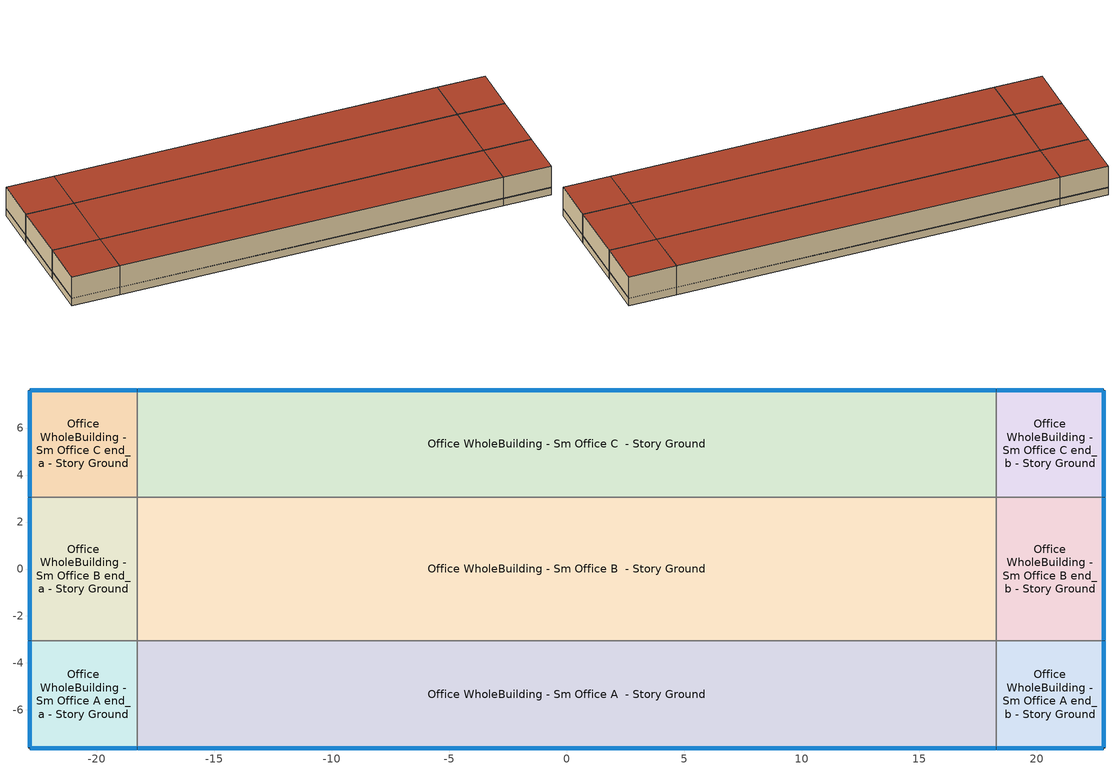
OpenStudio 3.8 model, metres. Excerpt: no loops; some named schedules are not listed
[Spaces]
Office WholeBuilding - Sm Office A end_a - Story Ground
 floor ground (Foundation F 126 Perim 914 Area 209): -22.86,-7.62 -22.86,-3.05 -18.29,-3.05 -18.29,-7.62 z0
 wall outside: -22.86,-3.05 -22.86,-7.62 -18.29,-7.62 z0:3.05
 wall to Office WholeBuilding - Sm Office B end_a - Story Ground: -18.29,-3.05 -22.86,-3.05 z0:3.05
 wall to Office WholeBuilding - Sm Office A  - Story Ground: -18.29,-7.62 -18.29,-3.05 z0:3.05
 window (Window U-0.5 SHGC 0.38): -22.86,-3.07 -22.86,-7.59 / -22.83,-7.62 -18.31,-7.62 z0.76:0.79
 roof outside: -18.29,-7.62 -18.29,-3.05 -22.86,-3.05 -22.86,-7.62 z3.05
Office WholeBuilding - Sm Office B end_a - Story Ground
 floor ground (Foundation F 126 Perim 61 Area 2787): -22.86,-3.05 -22.86,3.05 -18.29,3.05 -18.29,-3.05 z0
 wall outside: -22.86,3.05 -22.86,-3.05 z0:3.05
 wall to Office WholeBuilding - Sm Office C end_a - Story Ground: -18.29,3.05 -22.86,3.05 z0:3.05
 wall to Office WholeBuilding - Sm Office B  - Story Ground: -18.29,-3.05 -18.29,3.05 z0:3.05
 window (Window U-0.5 SHGC 0.38): -22.86,3.02 -22.86,-3.02 z0.76:0.79
 roof outside: -18.29,-3.05 -18.29,3.05 -22.86,3.05 -22.86,-3.05 z3.05
Office WholeBuilding - Sm Office C end_a - Story Ground
 floor ground (Foundation F 126 Perim 914 Area 209): -22.86,3.05 -22.86,7.62 -18.29,7.62 -18.29,3.05 z0
 wall outside: -18.29,7.62 -22.86,7.62 -22.86,3.05 z0:3.05
 wall to Office WholeBuilding - Sm Office C  - Story Ground: -18.29,3.05 -18.29,7.62 z0:3.05
 window (Window U-0.5 SHGC 0.38): -22.86,7.59 -22.86,3.07 / -18.31,7.62 -22.83,7.62 z0.76:0.79
 roof outside: -18.29,3.05 -18.29,7.62 -22.86,7.62 -22.86,3.05 z3.05
Office WholeBuilding - Sm Office A  - Story Ground
 floor ground (Foundation F 126 Perim 3658 Area 16723): -18.29,-7.62 -18.29,-3.05 18.29,-3.05 18.29,-7.62 z0
 wall outside: -18.29,-7.62 18.29,-7.62 z0:3.05
 wall to Office WholeBuilding - Sm Office B  - Story Ground: 18.29,-3.05 -18.29,-3.05 z0:3.05
 wall to Office WholeBuilding - Sm Office A end_b - Story Ground: 18.29,-7.62 18.29,-3.05 z0:3.05
 window (Window U-0.5 SHGC 0.38): -18.26,-7.62 18.26,-7.62 z0.76:0.79
 roof outside: 18.29,-7.62 18.29,-3.05 -18.29,-3.05 -18.29,-7.62 z3.05
Office WholeBuilding - Sm Office B  - Story Ground
 floor ground (Foundation F 126 Perim 0 Area 22297): -18.29,-3.05 -18.29,3.05 18.29,3.05 18.29,-3.05 z0
 wall to Office WholeBuilding - Sm Office C  - Story Ground: 18.29,3.05 -18.29,3.05 z0:3.05
 wall to Office WholeBuilding - Sm Office B end_b - Story Ground: 18.29,-3.05 18.29,3.05 z0:3.05
 roof outside: 18.29,-3.05 18.29,3.05 -18.29,3.05 -18.29,-3.05 z3.05
Office WholeBuilding - Sm Office C  - Story Ground
 floor ground (Foundation F 126 Perim 3658 Area 16723): -18.29,3.05 -18.29,7.62 18.29,7.62 18.29,3.05 z0
 wall outside: 18.29,7.62 -18.29,7.62 z0:3.05
 wall to Office WholeBuilding - Sm Office C end_b - Story Ground: 18.29,3.05 18.29,7.62 z0:3.05
 window (Window U-0.5 SHGC 0.38): 18.26,7.62 -18.26,7.62 z0.76:0.79
 roof outside: 18.29,3.05 18.29,7.62 -18.29,7.62 -18.29,3.05 z3.05
Office WholeBuilding - Sm Office A end_b - Story Ground
 floor ground (Foundation F 126 Perim 914 Area 209): 18.29,-7.62 18.29,-3.05 22.86,-3.05 22.86,-7.62 z0
 wall outside: 18.29,-7.62 22.86,-7.62 22.86,-3.05 z0:3.05
 wall to Office WholeBuilding - Sm Office B end_b - Story Ground: 22.86,-3.05 18.29,-3.05 z0:3.05
 window (Window U-0.5 SHGC 0.38): 18.31,-7.62 22.83,-7.62 / 22.86,-7.59 22.86,-3.07 z0.76:0.79
 roof outside: 22.86,-7.62 22.86,-3.05 18.29,-3.05 18.29,-7.62 z3.05
Office WholeBuilding - Sm Office B end_b - Story Ground
 floor ground (Foundation F 126 Perim 61 Area 2787): 18.29,-3.05 18.29,3.05 22.86,3.05 22.86,-3.05 z0
 wall outside: 22.86,-3.05 22.86,3.05 z0:3.05
 wall to Office WholeBuilding - Sm Office C end_b - Story Ground: 22.86,3.05 18.29,3.05 z0:3.05
 window (Window U-0.5 SHGC 0.38): 22.86,-3.02 22.86,3.02 z0.76:0.79
 roof outside: 22.86,-3.05 22.86,3.05 18.29,3.05 18.29,-3.05 z3.05
Office WholeBuilding - Sm Office C end_b - Story Ground
 floor ground (Foundation F 126 Perim 914 Area 209): 18.29,3.05 18.29,7.62 22.86,7.62 22.86,3.05 z0
 wall outside: 22.86,3.05 22.86,7.62 18.29,7.62 z0:3.05
 window (Window U-0.5 SHGC 0.38): 22.83,7.62 18.31,7.62 / 22.86,3.07 22.86,7.59 z0.76:0.79
 roof outside: 22.86,3.05 22.86,7.62 18.29,7.62 18.29,3.05 z3.05
[Site]
Dupage_IL_USA: Latitude {deg}=41.91; Longitude {deg}=-88.25; Time Zone {hr}=-6; Elevation {m}=231; Terrain=City
[Site:WaterMainsTemperature]
Calculation Method=Correlation; Annual Average Outdoor Air Temperature {C}=9.62333; Maximum Difference In Monthly Average Outdoor Air Temperatures {deltaC}=28.3
[SizingPeriod:DesignDay] Barometric Pressure {Pa}=98581; Rain Indicator=No; Snow Indicator=No; Day of Month=21; Daylight Saving Time Indicator=No; Humidity Condition Type=Wetbulb; Dry-Bulb Temperature Range Modifier Type=DefaultMultipliers
Name | Maximum Dry-Bulb Temperature {C} | Daily Dry-Bulb Temperature Range {deltaC} | Wind Speed {m/s} | Wind Direction {deg} | Month | Day Type | Wetbulb or DewPoint at Maximum Dry-Bulb {C} | Solar Model Indicator | ASHRAE Clear Sky Optical Depth for Beam Irradiance | ASHRAE Clear Sky Optical Depth for Diffuse Irradiance | Sky Clearness
Dupage Ann Clg .4% Condns DB=>MWB 1 | 32.4 | 10.8 | 5.1 | 230 | 7 | SummerDesignDay | 23.8 | ASHRAETau | 0.415 | 2.205
Dupage Ann Clg .4% Condns WB=>MDB 1 | 30.5 | 10.8 | 5.1 | 230 | 7 | SummerDesignDay | 25.7 | ASHRAETau | 0.415 | 2.205
Dupage Ann Htg 99.6% Condns DB 1 | -19.2 | 0 | 4.7 | 290 | 1 | WinterDesignDay | -19.2 | ASHRAEClearSky |  |  | 0
Dupage August .4% Condns DB=>MCWB 1 | 33.4 | 10.5 | 5.1 | 230 | 8 | SummerDesignDay | 25.5 | ASHRAETau | 0.415 | 2.237
[ClimateZones]
Climate Zone Institution Name 1=ASHRAE; Climate Zone Document Name 1=ANSI/ASHRAE Standard 169; Climate Zone Document Year 1=2006; Climate Zone Value 1=ASHRAE 169-2013-5A
[Building]
ComStock DOE Ref Pre-1980|SmallOffice: North Axis {deg}=225; Default Construction Set=ComStock DOE Ref Pre-1980 - Office - ASHRAE 169-2013-5A; Default Schedule Set=Building Default Schedule Set; Standards Building Type=Office
[Site:GroundTemperature:FCfactorMethod]
January Ground Temperature {C}=9.7; February Ground Temperature {C}=6; March Ground Temperature {C}=-2.2; April Ground Temperature {C}=-3.4; May Ground Temperature {C}=-4.2; June Ground Temperature {C}=2.7; July Ground Temperature {C}=7.5; August Ground Temperature {C}=13.7; September Ground Temperature {C}=18.6; October Ground Temperature {C}=22; November Ground Temperature {C}=20.7; December Ground Temperature {C}=16.5
[Construction:FfactorGroundFloor] F-Factor {W/m-K}=1.26344
Name | Area {m2} | PerimeterExposed {m}
Foundation F 126 Perim 914 Area 209 | 20.9032 | 9.144
Foundation F 126 Perim 3658 Area 16723 | 167.225 | 36.576
Foundation F 126 Perim 0 Area 22297 | 222.967 | 0
Foundation F 126 Perim 61 Area 2787 | 27.8709 | 6.096
[DefaultConstructionSet]
ComStock DOE Ref Pre-1980 - Office - ASHRAE 169-2013-5A: Default Exterior Surface Constructions=Default Surface Constructions 1; Default Interior Surface Constructions=Default Surface Constructions 2; Default Ground Contact Surface Constructions=Default Surface Constructions 3; Default Exterior SubSurface Constructions=Default Sub Surface Constructions 1; Default Interior SubSurface Constructions=Default Sub Surface Constructions 2; Interior Partition Construction=Typical Interior Partition
[DefaultSurfaceConstructions]
Name | Floor Construction | Wall Construction | Roof Ceiling Construction
Default Surface Constructions 1 | Typical Insulated Exterior Mass Floor | Typical Insulated Wood Framed Exterior Wall R-6.41 | Typical IEAD Roof R-13.89
Default Surface Constructions 2 | Typical Interior Floor | Typical Interior Wall | Typical Interior Ceiling
Default Surface Constructions 3 | Typical Insulated Carpeted 6in Slab Floor | Typical Insulated Basement Mass Wall
[Construction]
Typical Insulated Exterior Mass Floor: 4 in. Normalweight Concrete Floor, Typical Carpet Pad
Typical IEAD Roof R-13.89: Roof Membrane, Typical Insulation R-12.77, Metal Roof Surface
Typical Interior Floor: 100mm Normalweight concrete floor, CP02 CARPET PAD
Typical Interior Wall: G01 13mm gypsum board, G01 13mm gypsum board
Typical Interior Ceiling: CP02 CARPET PAD, 100mm Normalweight concrete floor
Typical Insulated Carpeted 6in Slab Floor: 6 in. Normalweight Concrete Floor, Typical Carpet Pad
Typical Insulated Basement Mass Wall: 8 in. Concrete Block Basement Wall
U 0.62 SHGC 0.41 Simple Glazing Window U-0.62 SHGC 0.41: U 0.62 SHGC 0.41 Simple Glazing U-0.62 SHGC 0.41
U 0.62 SHGC 0.41 Simple Glazing Window U-0.62 SHGC 0.41 1: U 0.62 SHGC 0.41 Simple Glazing U-0.62 SHGC 0.41 1
Typical Insulated Metal Door: F08 Metal surface, Typical Insulation R-4.23
U 0.88 SHGC 0.16 Sgl Ref-A-L Clr 6mm: REF A CLEAR LO 6MM
Typical Overhead Door: Typical Insulation R-4.23
Typical Interior Window: Clear 3mm
Typical Interior Door; Typical Interior Partition: G05 25mm wood
Typical Insulated Wood Framed Exterior Wall R-6.41: 25mm Stucco, 5/8 in. Gypsum Board, Typical Insulation R-4.23, 5/8 in. Gypsum Board
InteriorFurnishings 1: Std Wood 6inch 1
Window U-0.5 SHGC 0.38: Simple Glazing Double - LowE - Clear - Thermally Broken Aluminum
[Material] Thermal Absorptance=0.9
Name | Roughness | Thickness {m} | Conductivity {W/m-K} | Density {kg/m3} | Specific Heat {J/kg-K} | Solar Absorptance | Visible Absorptance
4 in. Normalweight Concrete Floor | MediumRough | 0.1016 | 2.31 | 2322 | 832 | 0.7 | 0.7
Roof Membrane | VeryRough | 0.0095 | 0.16 | 1121.29 | 1460 | 0.7 | 0.7
Metal Roof Surface; F08 Metal surface | Smooth | 0.0008 | 45.28 | 7824 | 500 | 0.7 | 0.7
100mm Normalweight concrete floor | MediumRough | 0.1016 | 2.31045 | 2322 | 832.557 | 0.7 | 0.7
G01 13mm gypsum board | Smooth | 0.0127 | 0.160031 | 800.001 | 1090.73 | 0.7 | 0.5
6 in. Normalweight Concrete Floor | MediumRough | 0.1524 | 2.31 | 2322 | 832 | 0.7 | 0.7
8 in. Concrete Block Basement Wall | MediumRough | 0.2032 | 1.326 | 1842 | 912 | 0.7 | 0.7
G05 25mm wood | MediumSmooth | 0.0254 | 0.15 | 608 | 1630 | 0.5 | 0.5
25mm Stucco | Smooth | 0.0254 | 0.72 | 1856 | 840 | 0.7 | 0.7
5/8 in. Gypsum Board | MediumSmooth | 0.0159 | 0.16 | 800 | 1090 | 0.7 | 0.7
Std Wood 6inch 1 | MediumSmooth | 0.15 | 0.12 | 540 | 1210 | 0.7 | 0.7
[Material:NoMass] Roughness=Smooth; Thermal Absorptance=0.9; Solar Absorptance=0.7
Name | Thermal Resistance {m2-K/W} | Visible Absorptance
Typical Carpet Pad; CP02 CARPET PAD | 0.21648 | 0.8
Typical Insulation R-12.77 | 2.24922 | 0.7
Typical Insulation R-4.23 | 0.74519 | 0.7
[DefaultSubSurfaceConstructions]
Name | Fixed Window Construction | Operable Window Construction | Door Construction | Glass Door Construction | Overhead Door Construction | Tubular Daylight Dome Construction | Tubular Daylight Diffuser Construction
Default Sub Surface Constructions 1 | U 0.62 SHGC 0.41 Simple Glazing Window U-0.62 SHGC 0.41 | U 0.62 SHGC 0.41 Simple Glazing Window U-0.62 SHGC 0.41 1 | Typical Insulated Metal Door | U 0.88 SHGC 0.16 Sgl Ref-A-L Clr 6mm | Typical Overhead Door | Typical Interior Window | Typical Interior Window
Default Sub Surface Constructions 2 | Typical Interior Window | Typical Interior Window | Typical Interior Door
[WindowMaterial:SimpleGlazingSystem]
Name | U-Factor {W/m2-K} | Solar Heat Gain Coefficient | Visible Transmittance
U 0.62 SHGC 0.41 Simple Glazing U-0.62 SHGC 0.41; U 0.62 SHGC 0.41 Simple Glazing U-0.62 SHGC 0.41 1 | 3.52052 | 0.41 | 0.32
Simple Glazing Double - LowE - Clear - Thermally Broken Aluminum | 2.83345 | 0.378 | 0.591
[WindowMaterial:Glazing] Optical Data Type=SpectralAverage; Infrared Transmittance at Normal Incidence=0; Front Side Infrared Hemispherical Emissivity=0.84; Conductivity {W/m-K}=0.9; Dirt Correction Factor for Solar and Visible Transmittance=1; Solar Diffusing=No
Name | Thickness {m} | Solar Transmittance at Normal Incidence | Front Side Solar Reflectance at Normal Incidence | Back Side Solar Reflectance at Normal Incidence | Visible Transmittance at Normal Incidence | Front Side Visible Reflectance at Normal Incidence | Back Side Visible Reflectance at Normal Incidence | Back Side Infrared Hemispherical Emissivity
REF A CLEAR LO 6MM | 0.006 | 0.066 | 0.341 | 0.493 | 0.08 | 0.41 | 0.37 | 0.4
Clear 3mm | 0.003 | 0.837 | 0.075 | 0.075 | 0.898 | 0.081 | 0.081 | 0.84
[SpaceType]
Office WholeBuilding - Sm Office - ComStock DOE Ref Pre-1980: Default Schedule Set=Office WholeBuilding - Sm Office Schedule Set; Design Specification Outdoor Air Object=Office WholeBuilding - Sm Office Ventilation; Standards Building Type=Office; Standards Space Type=WholeBuilding - Sm Office
[BuildingStory]
Story Ground: Nominal Z Coordinate {m}=0; Nominal Floor to Floor Height {m}=3.048
[Space] Space Type=Office WholeBuilding - Sm Office - ComStock DOE Ref Pre-1980; Building Story=Story Ground
Name | Thermal Zone
Office WholeBuilding - Sm Office A end_a - Story Ground | Zone Office WholeBuilding - Sm Office A end_a - Story Ground
Office WholeBuilding - Sm Office B end_a - Story Ground | Zone Office WholeBuilding - Sm Office B end_a - Story Ground
Office WholeBuilding - Sm Office C end_a - Story Ground | Zone Office WholeBuilding - Sm Office C end_a - Story Ground
Office WholeBuilding - Sm Office A  - Story Ground | Zone Office WholeBuilding - Sm Office A  - Story Ground
Office WholeBuilding - Sm Office B  - Story Ground | Zone Office WholeBuilding - Sm Office B  - Story Ground
Office WholeBuilding - Sm Office C  - Story Ground | Zone Office WholeBuilding - Sm Office C  - Story Ground
Office WholeBuilding - Sm Office A end_b - Story Ground | Zone Office WholeBuilding - Sm Office A end_b - Story Ground
Office WholeBuilding - Sm Office B end_b - Story Ground | Zone Office WholeBuilding - Sm Office B end_b - Story Ground
Office WholeBuilding - Sm Office C end_b - Story Ground | Zone Office WholeBuilding - Sm Office C end_b - Story Ground
[ThermalZone] Multiplier=1; Use Ideal Air Loads=No
Name | Thermostat
Zone Office WholeBuilding - Sm Office A end_a - Story Ground | Office WholeBuilding - Sm Office - ComStock DOE Ref Pre-1980 Thermostat 1
Zone Office WholeBuilding - Sm Office B end_a - Story Ground | Office WholeBuilding - Sm Office - ComStock DOE Ref Pre-1980 Thermostat 4
Zone Office WholeBuilding - Sm Office C end_a - Story Ground | Office WholeBuilding - Sm Office - ComStock DOE Ref Pre-1980 Thermostat 7
Zone Office WholeBuilding - Sm Office A  - Story Ground | Office WholeBuilding - Sm Office - ComStock DOE Ref Pre-1980 Thermostat
Zone Office WholeBuilding - Sm Office B  - Story Ground | Office WholeBuilding - Sm Office - ComStock DOE Ref Pre-1980 Thermostat 3
Zone Office WholeBuilding - Sm Office C  - Story Ground | Office WholeBuilding - Sm Office - ComStock DOE Ref Pre-1980 Thermostat 6
Zone Office WholeBuilding - Sm Office A end_b - Story Ground | Office WholeBuilding - Sm Office - ComStock DOE Ref Pre-1980 Thermostat 2
Zone Office WholeBuilding - Sm Office B end_b - Story Ground | Office WholeBuilding - Sm Office - ComStock DOE Ref Pre-1980 Thermostat 5
Zone Office WholeBuilding - Sm Office C end_b - Story Ground | Office WholeBuilding - Sm Office - ComStock DOE Ref Pre-1980 Thermostat 8
[People:Definition]
Office WholeBuilding - Sm Office People Definition: Number of People Calculation Method=People/Area; People per Space Floor Area {person/m2}=0.0538196; Fraction Radiant=0.3
[People]
Office WholeBuilding - Sm Office People: People Definition=Office WholeBuilding - Sm Office People Definition; Space or SpaceType=Office WholeBuilding - Sm Office - ComStock DOE Ref Pre-1980; Work Efficiency Schedule=Work Efficiency Schedule; Clothing Insulation Schedule=Clothing Schedule; Air Velocity Schedule=Air Velocity Schedule; Multiplier=1
[Lights:Definition] Design Level Calculation Method=Watts/Area; Fraction Visible=0.2; Return Air Fraction=0
Name | Watts per Space Floor Area {W/m2} | Fraction Radiant
Office WholeBuilding - Sm Office - ComStock DOE Ref Pre-1980 General Lights Definition | 6.48438 | 0.31
Office WholeBuilding - Sm Office - ComStock DOE Ref Pre-1980 Wall Wash Lights Definition | 6.28133 | 0.125
[ElectricEquipment:Definition]
Office WholeBuilding - Sm Office Elec Equip Definition: Design Level Calculation Method=Watts/Area; Watts per Space Floor Area {W/m2}=6.78126; Fraction Latent=0; Fraction Radiant=0.5; Fraction Lost=0
[ElectricEquipment]
Office WholeBuilding - Sm Office Elec Equip: Electric Equipment Definition=Office WholeBuilding - Sm Office Elec Equip Definition; Space or SpaceType=Office WholeBuilding - Sm Office - ComStock DOE Ref Pre-1980; Schedule=Office BLDG_EQUIP_EndUseData BPR Adjusted
[DesignSpecification:OutdoorAir]
Office WholeBuilding - Sm Office Ventilation: Outdoor Air Method=Sum; Outdoor Air Flow per Person {m3/s-person}=0.00943895
[DefaultScheduleSet]
Name | Number of People Schedule | People Activity Level Schedule | Lighting Schedule | Electric Equipment Schedule | Infiltration Schedule | Hours of Operation Schedule
Office WholeBuilding - Sm Office Schedule Set | Small Office Bldg Occ | Small Office Activity | Office BLDG_LIGHT_EndUseData | Office BLDG_EQUIP_EndUseData | Small Office Infil Quarter On
Building Default Schedule Set |  |  |  |  |  | Building Hours of Operation NonResidential
[Exterior:Lights:Definition]
Name | Design Level {W}
Parking Areas and Drives Def (W/ft^2) | 0.0497494
Building Facades Def (W/ft^2) | 0.25
Main Entries Def (W/ft) | 30
Other Doors Def (W/ft) | 25
[Exterior:Lights] Schedule=Always On Discrete; Control Option=AstronomicalClock
Name | Exterior Lights Definition | Multiplier
Parking Areas and Drives | Parking Areas and Drives Def (W/ft^2) | 12150
Building Facades | Building Facades Def (W/ft^2) | 4000
Main Entries | Main Entries Def (W/ft) | 12
Other Doors | Other Doors Def (W/ft) | 6
[ThermostatSetpoint:DualSetpoint] Heating Setpoint Temperature Schedule=Small Office HtgSetp; Cooling Setpoint Temperature Schedule=Small Office ClgSetp
Office WholeBuilding - Sm Office - ComStock DOE Ref Pre-1980 Thermostat; Office WholeBuilding - Sm Office - ComStock DOE Ref Pre-1980 Thermostat 1; Office WholeBuilding - Sm Office - ComStock DOE Ref Pre-1980 Thermostat 2; Office WholeBuilding - Sm Office - ComStock DOE Ref Pre-1980 Thermostat 3; Office WholeBuilding - Sm Office - ComStock DOE Ref Pre-1980 Thermostat 4; Office WholeBuilding - Sm Office - ComStock DOE Ref Pre-1980 Thermostat 5; Office WholeBuilding - Sm Office - ComStock DOE Ref Pre-1980 Thermostat 6; Office WholeBuilding - Sm Office - ComStock DOE Ref Pre-1980 Thermostat 7; Office WholeBuilding - Sm Office - ComStock DOE Ref Pre-1980 Thermostat 8
[InternalMass:Definition]
Internal Mass Definition 2: Construction=InteriorFurnishings 1; Design Level Calculation Method=SurfaceArea/Area; Surface Area per Space Floor Area=2
[InternalMass] Internal Mass Definition=Internal Mass Definition 2; Multiplier=1
Name | Space or SpaceType
Office WholeBuilding - Sm Office A end_b - Story Ground Mass | Office WholeBuilding - Sm Office A end_b - Story Ground
Office WholeBuilding - Sm Office C  - Story Ground Mass | Office WholeBuilding - Sm Office C  - Story Ground
Office WholeBuilding - Sm Office B  - Story Ground Mass | Office WholeBuilding - Sm Office B  - Story Ground
Office WholeBuilding - Sm Office B end_b - Story Ground Mass | Office WholeBuilding - Sm Office B end_b - Story Ground
Office WholeBuilding - Sm Office A  - Story Ground Mass | Office WholeBuilding - Sm Office A  - Story Ground
Office WholeBuilding - Sm Office C end_b - Story Ground Mass | Office WholeBuilding - Sm Office C end_b - Story Ground
Office WholeBuilding - Sm Office C end_a - Story Ground Mass | Office WholeBuilding - Sm Office C end_a - Story Ground
Office WholeBuilding - Sm Office B end_a - Story Ground Mass | Office WholeBuilding - Sm Office B end_a - Story Ground
Office WholeBuilding - Sm Office A end_a - Story Ground Mass | Office WholeBuilding - Sm Office A end_a - Story Ground
[Lights] Space or SpaceType=Office WholeBuilding - Sm Office - ComStock DOE Ref Pre-1980; Schedule=Office BLDG_LIGHT_EndUseData BPR Adjusted; Fraction Replaceable=1
Name | Lights Definition
Office WholeBuilding - Sm Office - ComStock DOE Ref Pre-1980 General Lighting | Office WholeBuilding - Sm Office - ComStock DOE Ref Pre-1980 General Lights Definition
Office WholeBuilding - Sm Office - ComStock DOE Ref Pre-1980 Wall Wash Lighting | Office WholeBuilding - Sm Office - ComStock DOE Ref Pre-1980 Wall Wash Lights Definition
[SpaceInfiltration:DesignFlowRate] Design Flow Rate Calculation Method=Flow/ExteriorArea; Flow per Exterior Surface Area {m3/s-m2}=0.00123985; Velocity Term Coefficient=0
Name | Space or SpaceType | Schedule | Constant Term Coefficient | Temperature Term Coefficient | Velocity Squared Term Coefficient
Office WholeBuilding - Sm Office A end_b - Story Ground HVAC On Infiltration | Office WholeBuilding - Sm Office A end_b - Story Ground | Infiltration HVAC On Schedule | 0.0431 | 0.0074 | 0.1096
Office WholeBuilding - Sm Office A end_b - Story Ground HVAC Off Infiltration | Office WholeBuilding - Sm Office A end_b - Story Ground | Infiltration HVAC Off Schedule | 0 | 0.0164 | 0.1173
Office WholeBuilding - Sm Office C  - Story Ground HVAC On Infiltration | Office WholeBuilding - Sm Office C  - Story Ground | Infiltration HVAC On Schedule | 0.0431 | 0.0074 | 0.1096
Office WholeBuilding - Sm Office C  - Story Ground HVAC Off Infiltration | Office WholeBuilding - Sm Office C  - Story Ground | Infiltration HVAC Off Schedule | 0 | 0.0164 | 0.1173
Office WholeBuilding - Sm Office B  - Story Ground HVAC On Infiltration | Office WholeBuilding - Sm Office B  - Story Ground | Infiltration HVAC On Schedule | 0.0431 | 0.0074 | 0.1096
Office WholeBuilding - Sm Office B  - Story Ground HVAC Off Infiltration | Office WholeBuilding - Sm Office B  - Story Ground | Infiltration HVAC Off Schedule | 0 | 0.0164 | 0.1173
Office WholeBuilding - Sm Office B end_b - Story Ground HVAC On Infiltration | Office WholeBuilding - Sm Office B end_b - Story Ground | Infiltration HVAC On Schedule | 0.0431 | 0.0074 | 0.1096
Office WholeBuilding - Sm Office B end_b - Story Ground HVAC Off Infiltration | Office WholeBuilding - Sm Office B end_b - Story Ground | Infiltration HVAC Off Schedule | 0 | 0.0164 | 0.1173
Office WholeBuilding - Sm Office A  - Story Ground HVAC On Infiltration | Office WholeBuilding - Sm Office A  - Story Ground | Infiltration HVAC On Schedule | 0.0431 | 0.0074 | 0.1096
Office WholeBuilding - Sm Office A  - Story Ground HVAC Off Infiltration | Office WholeBuilding - Sm Office A  - Story Ground | Infiltration HVAC Off Schedule | 0 | 0.0164 | 0.1173
Office WholeBuilding - Sm Office C end_b - Story Ground HVAC On Infiltration | Office WholeBuilding - Sm Office C end_b - Story Ground | Infiltration HVAC On Schedule | 0.0431 | 0.0074 | 0.1096
Office WholeBuilding - Sm Office C end_b - Story Ground HVAC Off Infiltration | Office WholeBuilding - Sm Office C end_b - Story Ground | Infiltration HVAC Off Schedule | 0 | 0.0164 | 0.1173
Office WholeBuilding - Sm Office C end_a - Story Ground HVAC On Infiltration | Office WholeBuilding - Sm Office C end_a - Story Ground | Infiltration HVAC On Schedule | 0.0431 | 0.0074 | 0.1096
Office WholeBuilding - Sm Office C end_a - Story Ground HVAC Off Infiltration | Office WholeBuilding - Sm Office C end_a - Story Ground | Infiltration HVAC Off Schedule | 0 | 0.0164 | 0.1173
Office WholeBuilding - Sm Office B end_a - Story Ground HVAC On Infiltration | Office WholeBuilding - Sm Office B end_a - Story Ground | Infiltration HVAC On Schedule | 0.0431 | 0.0074 | 0.1096
Office WholeBuilding - Sm Office B end_a - Story Ground HVAC Off Infiltration | Office WholeBuilding - Sm Office B end_a - Story Ground | Infiltration HVAC Off Schedule | 0 | 0.0164 | 0.1173
Office WholeBuilding - Sm Office A end_a - Story Ground HVAC On Infiltration | Office WholeBuilding - Sm Office A end_a - Story Ground | Infiltration HVAC On Schedule | 0.0431 | 0.0074 | 0.1096
Office WholeBuilding - Sm Office A end_a - Story Ground HVAC Off Infiltration | Office WholeBuilding - Sm Office A end_a - Story Ground | Infiltration HVAC Off Schedule | 0 | 0.0164 | 0.1173
[Schedule:Ruleset]
Name | Default Day Schedule | Summer Design Day Schedule | Winter Design Day Schedule
Clothing Schedule | Clothing Schedule Default Winter Clothes
Air Velocity Schedule | Air Velocity Schedule Default
Work Efficiency Schedule | Work Efficiency Schedule Default
Small Office Bldg Occ | Small Office Bldg Occ Default | Small Office Bldg Occ Summer Design Day | Small Office Bldg Occ Winter Design Day
Small Office Activity | Small Office Activity Default | Small Office Activity Summer Design Day | Small Office Activity Winter Design Day
Office BLDG_LIGHT_EndUseData | Office BLDG_LIGHT_EndUseData Default | Office BLDG_LIGHT_EndUseData Summer Design Day | Office BLDG_LIGHT_EndUseData Winter Design Day
Office BLDG_EQUIP_EndUseData | Office BLDG_EQUIP_EndUseData Default | Office BLDG_EQUIP_EndUseData Summer Design Day | Office BLDG_EQUIP_EndUseData Winter Design Day
Small Office Infil Quarter On | Small Office Infil Quarter On Default | Small Office Infil Quarter On Summer Design Day | Small Office Infil Quarter On Winter Design Day
Small Office HtgSetp | Small Office HtgSetp Default | Schedule Day 5 | Schedule Day 6
Small Office ClgSetp | Small Office ClgSetp Default | Schedule Day 2 | Schedule Day 3
Building Hours of Operation NonResidential | Building Hours of Operation NonResidential Default | Building Hours of Operation NonResidential Summer Design Day | Building Hours of Operation NonResidential Winter Design Day
Office BLDG_LIGHT_EndUseData BPR Adjusted | Office BLDG_LIGHT_EndUseData Default 1 | Office BLDG_LIGHT_EndUseData Summer Design Day 1 | Office BLDG_LIGHT_EndUseData Winter Design Day 1
Office BLDG_EQUIP_EndUseData BPR Adjusted | Office BLDG_EQUIP_EndUseData Default 1 | Office BLDG_EQUIP_EndUseData Summer Design Day 1 | Office BLDG_EQUIP_EndUseData Winter Design Day 1
Infiltration HVAC On Schedule | Building Hours of Operation NonResidential Default 1 | Building Hours of Operation NonResidential Summer Design Day 1 | Building Hours of Operation NonResidential Winter Design Day 1
Infiltration HVAC Off Schedule | Infiltration HVAC Off Schedule Default Day Schedule | Infiltration HVAC Off Schedule Summer Design Day Schedule 1 | Infiltration HVAC Off Schedule Winter Design Day Schedule 1
[Schedule:Day]
Clothing Schedule Default Winter Clothes; Office BLDG_LIGHT_EndUseData Summer Design Day; Office BLDG_EQUIP_EndUseData Summer Design Day; Building Hours of Operation NonResidential Winter Design Day; Building Hours of Operation NonResidential Summer Design Day; Office BLDG_LIGHT_EndUseData Summer Design Day 1; Office BLDG_EQUIP_EndUseData Summer Design Day 1; Building Hours of Operation NonResidential Summer Design Day 1; Building Hours of Operation NonResidential Winter Design Day 1: 24, 0, 1
Air Velocity Schedule Default: 24, 0, 0.2
Work Efficiency Schedule Default; Small Office Bldg Occ Winter Design Day; Office BLDG_LIGHT_EndUseData Winter Design Day; Office BLDG_EQUIP_EndUseData Winter Design Day; Office BLDG_LIGHT_EndUseData Winter Design Day 1; Office BLDG_EQUIP_EndUseData Winter Design Day 1; Infiltration HVAC Off Schedule Summer Design Day Schedule 1; Infiltration HVAC Off Schedule Winter Design Day Schedule 1: 24, 0, 0
Small Office Bldg Occ Default: Average, 3, 30, 0, 3, 45, 0.025, 4, 0, 0.05, 4, 15, 0.075, 4, 30, 0.1, 4, 45, 0.125, 5, 0, 0.15, 5, 15, 0.175, 5, 30, 0.2, 5, 45, 0.3875, 6, 0, 0.575, 6, 15, 0.7625, 6, 30, 0.95, 10, 52, 0.95, 11, 7, 0.8375, 11, 22, 0.725, 11, 37, 0.6125, 11, 52, 0.5, 12, 7, 0.6125, 12, 22, 0.725, 12, 37, 0.8375, 12, 52, 0.95, 17, 15, 0.95, 17, 30, 0.7875, 17, 45, 0.625, 18, 0, 0.4625, 18, 15, 0.3, 18, 30, 0.25, 18, 45, 0.2, 19, 0, 0.15, 19, 15, 0.1, 19, 45, 0.1, 20, 0, 0.09375, 20, 15, 0.0875, 20, 30, 0.08125, 20, 45, 0.075, 21, 0, 0.06875, 21, 15, 0.0625, 21, 30, 0.05625, 21, 45, 0.05, 22, 45, 0.05, 23, 0, 0.04, 23, 15, 0.03, 23, 30, 0.02, 23, 45, 0.01, 24, 0, 0
Small Office Bldg Occ Sat Day: Average, 10, 0, 0, 10, 15, 0.0148148, 10, 30, 0.0296296, 10, 45, 0.0444444, 11, 0, 0.0592593, 11, 15, 0.0740741, 11, 30, 0.0888889, 11, 41, 0.1, 12, 22, 0.3, 12, 37, 0.284314, 12, 52, 0.268627, 13, 7, 0.252941, 13, 22, 0.237255, 13, 37, 0.221569, 13, 52, 0.205882, 14, 7, 0.190196, 14, 22, 0.17451, 14, 37, 0.158824, 14, 52, 0.143137, 15, 7, 0.127451, 15, 22, 0.111765, 15, 33, 0.1, 15, 48, 0.0921569, 16, 3, 0.0843137, 16, 18, 0.0764706, 16, 33, 0.0686275, 16, 48, 0.0607843, 17, 3, 0.0529412, 17, 18, 0.045098, 17, 33, 0.0372549, 17, 48, 0.0294118, 18, 3, 0.0215686, 18, 18, 0.0137255, 18, 33, 0.00588235, 18, 45, 0, 24, 0, 0
Small Office Bldg Occ Summer Design Day: 6, 0, 0, 22, 0, 1, 24, 0, 0.05
Small Office Bldg Occ WntrDsn|Sun Day: Average, 11, 0, 0, 24, 0, 0
Small Office Activity Default; autogen Small Office Activity 0_day_sch; autogen Small Office Activity 1_day_sch: Average, 24, 0, 120
Small Office Activity Winter Design Day; Small Office Activity Summer Design Day: 24, 0, 120
Office BLDG_LIGHT_EndUseData Default: Average, 0, 15, 0.0493359, 0, 22, 0.049334, 0, 30, 0.0482178, 0, 45, 0.0470997, 1, 0, 0.0459816, 1, 15, 0.0448635, 1, 30, 0.0437454, 1, 45, 0.0426273, 2, 0, 0.0415092, 2, 15, 0.0403911, 2, 30, 0.039273, 2, 45, 0.0396248, 3, 0, 0.0399765, 3, 15, 0.0403283, 3, 30, 0.04068, 3, 45, 0.0519527, 4, 0, 0.0632255, 4, 15, 0.0744983, 4, 30, 0.085771, 4, 45, 0.111016, 5, 0, 0.136262, 5, 15, 0.161507, 5, 30, 0.186752, 5, 45, 0.275585, 6, 0, 0.364419, 6, 15, 0.453253, 6, 30, 0.542086, 6, 45, 0.599833, 7, 0, 0.657579, 7, 15, 0.715326, 7, 30, 0.773073, 7, 45, 0.790609, 8, 0, 0.808144, 8, 15, 0.82568, 8, 30, 0.843215, 8, 45, 0.843929, 9, 0, 0.844643, 9, 15, 0.845358, 9, 30, 0.846072, 9, 45, 0.846786, 10, 0, 0.8475, 10, 15, 0.848214, 10, 30, 0.848929, 10, 45, 0.849643, 10, 52, 0.85, 11, 7, 0.841985, 11, 22, 0.83397, 11, 37, 0.825954, 11, 52, 0.817939, 12, 7, 0.805464, 12, 22, 0.792989, 12, 37, 0.780514, 12, 52, 0.768039, 13, 7, 0.774076, 13, 22, 0.780114, 13, 37, 0.786151, 13, 52, 0.792188, 14, 7, 0.785442, 14, 22, 0.778695, 14, 37, 0.771949, 14, 52, 0.765202, 15, 7, 0.752733, 15, 22, 0.740264, 15, 37, 0.727795, 15, 52, 0.715326, 16, 7, 0.702857, 16, 22, 0.690388, 16, 37, 0.677919, 16, 52, 0.66545, 17, 7, 0.652981, 17, 15, 0.646746, 17, 30, 0.56003, 17, 45, 0.473315, 18, 0, 0.386599, 18, 15, 0.299884, 18, 30, 0.258758, 18, 45, 0.217632, 19, 0, 0.176505, 19, 15, 0.135379, 19, 30, 0.124392, 19, 45, 0.113405, 20, 0, 0.102417, 20, 15, 0.09143, 20, 30, 0.090147, 20, 45, 0.088864, 21, 0, 0.087581, 21, 15, 0.086298, 21, 30, 0.0865627, 21, 45, 0.0868275, 22, 0, 0.0870922, 22, 15, 0.087357, 22, 30, 0.0872172, 22, 45, 0.0870775, 23, 0, 0.0869377, 23, 15, 0.086798, 23, 30, 0.0785857, 23, 45, 0.0703735, 24, 0, 0.0621613
Office BLDG_LIGHT_EndUseData Sat Day: Average, 0, 15, 0.0870806, 0, 30, 0.0870399, 0, 45, 0.0869991, 1, 0, 0.0869584, 1, 15, 0.0869177, 1, 30, 0.0868769, 1, 45, 0.0868362, 2, 0, 0.0867954, 2, 15, 0.0867547, 2, 30, 0.0867139, 2, 45, 0.0866732, 3, 0, 0.0866325, 3, 15, 0.0865917, 3, 30, 0.086551, 3, 45, 0.0865102, 4, 0, 0.0864695, 4, 15, 0.0864288, 4, 30, 0.086388, 4, 45, 0.0861662, 5, 0, 0.0859444, 5, 15, 0.0857226, 5, 30, 0.0855008, 5, 45, 0.0855094, 6, 0, 0.085518, 6, 15, 0.0855266, 6, 30, 0.0855352, 6, 45, 0.0854572, 7, 0, 0.0853791, 7, 15, 0.0853011, 7, 30, 0.085223, 7, 45, 0.0852839, 8, 0, 0.0853447, 8, 15, 0.0854055, 8, 30, 0.0854663, 8, 45, 0.0854213, 9, 0, 0.0853763, 9, 15, 0.0853313, 9, 30, 0.0852863, 9, 45, 0.0853006, 10, 0, 0.0853149, 10, 15, 0.0853291, 10, 30, 0.0853434, 10, 45, 0.0855346, 11, 0, 0.0857257, 11, 15, 0.0859169, 11, 30, 0.0861081, 11, 45, 0.085987, 12, 0, 0.0858659, 12, 15, 0.0857448, 12, 30, 0.0856237, 12, 41, 0.0862933, 12, 52, 0.0897084, 14, 52, 0.0897084, 15, 3, 0.0892265, 15, 15, 0.08771, 15, 30, 0.087707, 15, 45, 0.087704, 16, 0, 0.087701, 16, 15, 0.087698, 16, 30, 0.0876028, 16, 45, 0.0875076, 17, 0, 0.0874125, 17, 15, 0.0873173, 17, 30, 0.0873383, 17, 45, 0.0873592, 18, 0, 0.0873801, 18, 15, 0.087401, 18, 30, 0.0873821, 18, 45, 0.0873631, 19, 0, 0.0873441, 19, 15, 0.0873251, 19, 30, 0.0873231, 19, 45, 0.087321, 20, 0, 0.0873189, 20, 15, 0.0873168, 20, 30, 0.0873171, 20, 45, 0.0873174, 21, 0, 0.0873177, 21, 15, 0.087318, 21, 30, 0.0873402, 21, 45, 0.0873623, 22, 0, 0.0873844, 22, 15, 0.0874066, 22, 30, 0.0873658, 22, 45, 0.0873251, 23, 0, 0.0872843, 23, 15, 0.0872436, 23, 30, 0.0872028, 23, 45, 0.0871621, 24, 0, 0.0871214
Office BLDG_EQUIP_EndUseData Default: Average, 0, 15, 0.56149, 0, 22, 0.5397, 0, 30, 0.55988, 0, 45, 0.55827, 1, 0, 0.55666, 1, 15, 0.55505, 1, 30, 0.55344, 1, 45, 0.55183, 2, 0, 0.55022, 2, 15, 0.54861, 2, 30, 0.547, 2, 45, 0.544575, 3, 0, 0.54215, 3, 15, 0.539725, 3, 30, 0.5373, 3, 45, 0.537625, 4, 0, 0.53795, 4, 15, 0.538275, 4, 30, 0.5386, 4, 45, 0.55345, 5, 0, 0.5683, 5, 15, 0.58315, 5, 30, 0.598, 5, 45, 0.6198, 6, 0, 0.6416, 6, 15, 0.6634, 6, 30, 0.6852, 6, 45, 0.7091, 7, 0, 0.733, 7, 15, 0.7569, 7, 30, 0.7808, 7, 45, 0.80195, 8, 0, 0.8231, 8, 15, 0.84425, 8, 30, 0.8654, 8, 45, 0.867642, 9, 0, 0.869884, 9, 15, 0.872126, 9, 30, 0.874368, 9, 45, 0.876611, 10, 0, 0.878853, 10, 15, 0.881095, 10, 30, 0.883337, 10, 45, 0.885579, 10, 52, 0.8867, 11, 7, 0.8855, 11, 22, 0.8843, 11, 37, 0.8831, 11, 52, 0.8819, 12, 7, 0.8666, 12, 22, 0.8513, 12, 37, 0.836, 12, 52, 0.8207, 13, 7, 0.8107, 13, 22, 0.8007, 13, 37, 0.7907, 13, 52, 0.7807, 14, 7, 0.76935, 14, 22, 0.758, 14, 37, 0.74665, 14, 52, 0.7353, 15, 7, 0.728447, 15, 22, 0.721595, 15, 37, 0.714742, 15, 52, 0.707889, 16, 7, 0.701037, 16, 22, 0.694184, 16, 37, 0.687332, 16, 52, 0.680479, 17, 7, 0.673626, 17, 15, 0.6702, 17, 30, 0.65385, 17, 45, 0.6375, 18, 0, 0.62115, 18, 15, 0.6048, 18, 30, 0.5951, 18, 45, 0.5854, 19, 0, 0.5757, 19, 15, 0.566, 19, 30, 0.568025, 19, 45, 0.57005, 20, 0, 0.572075, 20, 15, 0.5741, 20, 30, 0.58375, 20, 45, 0.5934, 21, 0, 0.60305, 21, 15, 0.6127, 21, 30, 0.6241, 21, 45, 0.6355, 22, 0, 0.6469, 22, 15, 0.6583, 22, 30, 0.662075, 22, 45, 0.66585, 23, 0, 0.669625, 23, 15, 0.6734, 23, 30, 0.659798, 23, 45, 0.646195, 24, 0, 0.632593
Small Office Infil Quarter On Default; Small Office Infil Quarter On Summer Design Day: 6, 0, 1, 22, 0, 0.25, 24, 0, 1
Small Office Infil Quarter On Winter Design Day: 6, 0, 1, 18, 0, 0.25, 24, 0, 1
Small Office HtgSetp Default: Average, 4, 0, 15.5556, 22, 45, 17.7778, 24, 0, 15.5556
Small Office HtgSetp Sat Day: Average, 11, 0, 15.5556, 17, 45, 17.7778, 24, 0, 15.5556
Small Office HtgSetp SmrDsn|Sun Day: Average, 11, 0, 15.5556, 24, 0, 15.5556
Small Office ClgSetp Default: Average, 4, 0, 23.8889, 22, 45, 23.8889, 24, 0, 23.8889
Small Office ClgSetp Sat Day: Average, 11, 0, 23.8889, 17, 45, 23.8889, 24, 0, 23.8889
Small Office ClgSetp WntrDsn|Sun Day: Average, 11, 0, 23.8889, 24, 0, 23.8889
Building Hours of Operation NonResidential Default; Building Hours of Operation NonResidential Default 1: 6, 0, 0, 18, 45, 1, 24, 0, 0
Building Hours of Operation NonResidential Saturday; Building Hours of Operation NonResidential Sunday; Building Hours of Operation NonResidential Sunday 1; Building Hours of Operation NonResidential Saturday 1: 11, 0, 0, 16, 45, 1, 24, 0, 0
Office BLDG_LIGHT_EndUseData Default 1: No, 0, 15, 0.808028, 0, 22, 0.808027, 0, 30, 0.807969, 0, 45, 0.80791, 1, 0, 0.807852, 1, 15, 0.807793, 1, 30, 0.807734, 1, 45, 0.807676, 2, 0, 0.807617, 2, 15, 0.807559, 2, 30, 0.8075, 2, 45, 0.807518, 3, 0, 0.807537, 3, 15, 0.807555, 3, 30, 0.807574, 3, 45, 0.808165, 4, 0, 0.808756, 4, 15, 0.809347, 4, 30, 0.809938, 4, 45, 0.811261, 5, 0, 0.812584, 5, 15, 0.813908, 5, 30, 0.815231, 5, 45, 0.819888, 6, 0, 0.824545, 6, 15, 0.829202, 6, 30, 0.833859, 6, 45, 0.836886, 7, 0, 0.839913, 7, 15, 0.84294, 7, 30, 0.845967, 7, 45, 0.846887, 8, 0, 0.847806, 8, 15, 0.848725, 8, 30, 0.849644, 8, 45, 0.849682, 9, 0, 0.849719, 9, 15, 0.849757, 9, 30, 0.849794, 9, 45, 0.849832, 10, 0, 0.849869, 10, 15, 0.849906, 10, 30, 0.849944, 10, 45, 0.849981, 10, 52, 0.85, 11, 7, 0.84958, 11, 22, 0.84916, 11, 37, 0.848739, 11, 52, 0.848319, 12, 7, 0.847665, 12, 22, 0.847011, 12, 37, 0.846357, 12, 52, 0.845703, 13, 7, 0.84602, 13, 22, 0.846336, 13, 37, 0.846653, 13, 52, 0.846969, 14, 7, 0.846616, 14, 22, 0.846262, 14, 37, 0.845908, 14, 52, 0.845555, 15, 7, 0.844901, 15, 22, 0.844247, 15, 37, 0.843594, 15, 52, 0.84294, 16, 7, 0.842286, 16, 22, 0.841633, 16, 37, 0.840979, 16, 52, 0.840325, 17, 7, 0.839672, 17, 15, 0.839345, 17, 30, 0.834799, 17, 45, 0.830253, 18, 0, 0.825708, 18, 15, 0.821162, 18, 30, 0.819006, 18, 45, 0.81685, 19, 0, 0.814694, 19, 15, 0.812538, 19, 30, 0.811962, 19, 45, 0.811386, 20, 0, 0.81081, 20, 15, 0.810234, 20, 30, 0.810167, 20, 45, 0.8101, 21, 0, 0.810032, 21, 15, 0.809965, 21, 30, 0.809979, 21, 45, 0.809993, 22, 0, 0.810007, 22, 15, 0.810021, 22, 30, 0.810013, 22, 45, 0.810006, 23, 0, 0.809999, 23, 15, 0.809991, 23, 30, 0.809561, 23, 45, 0.80913, 24, 0, 0.8087
Office BLDG_EQUIP_EndUseData Default 1: No, 0, 15, 0.721638, 0, 22, 0.710578, 0, 30, 0.720821, 0, 45, 0.720003, 1, 0, 0.719186, 1, 15, 0.718369, 1, 30, 0.717552, 1, 45, 0.716735, 2, 0, 0.715918, 2, 15, 0.7151, 2, 30, 0.714283, 2, 45, 0.713052, 3, 0, 0.711822, 3, 15, 0.710591, 3, 30, 0.70936, 3, 45, 0.709525, 4, 0, 0.70969, 4, 15, 0.709855, 4, 30, 0.71002, 4, 45, 0.717557, 5, 0, 0.725094, 5, 15, 0.732631, 5, 30, 0.740169, 5, 45, 0.751233, 6, 0, 0.762298, 6, 15, 0.773363, 6, 30, 0.784428, 6, 45, 0.796558, 7, 0, 0.808689, 7, 15, 0.820819, 7, 30, 0.83295, 7, 45, 0.843685, 8, 0, 0.854419, 8, 15, 0.865154, 8, 30, 0.875889, 8, 45, 0.877027, 9, 0, 0.878165, 9, 15, 0.879303, 9, 30, 0.880441, 9, 45, 0.881579, 10, 0, 0.882717, 10, 15, 0.883855, 10, 30, 0.884993, 10, 45, 0.886131, 10, 52, 0.8867, 11, 7, 0.886091, 11, 22, 0.885482, 11, 37, 0.884873, 11, 52, 0.884264, 12, 7, 0.876498, 12, 22, 0.868733, 12, 37, 0.860967, 12, 52, 0.853201, 13, 7, 0.848126, 13, 22, 0.84305, 13, 37, 0.837975, 13, 52, 0.832899, 14, 7, 0.827138, 14, 22, 0.821378, 14, 37, 0.815617, 14, 52, 0.809856, 15, 7, 0.806378, 15, 22, 0.8029, 15, 37, 0.799422, 15, 52, 0.795944, 16, 7, 0.792466, 16, 22, 0.788987, 16, 37, 0.785509, 16, 52, 0.782031, 17, 7, 0.778553, 17, 15, 0.776814, 17, 30, 0.768516, 17, 45, 0.760217, 18, 0, 0.751919, 18, 15, 0.74362, 18, 30, 0.738697, 18, 45, 0.733773, 19, 0, 0.72885, 19, 15, 0.723927, 19, 30, 0.724955, 19, 45, 0.725982, 20, 0, 0.72701, 20, 15, 0.728038, 20, 30, 0.732936, 20, 45, 0.737834, 21, 0, 0.742732, 21, 15, 0.74763, 21, 30, 0.753416, 21, 45, 0.759202, 22, 0, 0.764988, 22, 15, 0.770774, 22, 30, 0.77269, 22, 45, 0.774606, 23, 0, 0.776522, 23, 15, 0.778438, 23, 30, 0.771534, 23, 45, 0.76463, 24, 0, 0.757726
Infiltration HVAC Off Schedule Default Day Schedule: 6, 0, 1, 18, 45, 0, 24, 0, 1
Infiltration HVAC Off Schedule Schedule Day 0 1; Infiltration HVAC Off Schedule Schedule Day 2: 11, 0, 1, 16, 45, 0, 24, 0, 1
Schedule Day 2; Schedule Day 3: 24, 0, 23.8889
Schedule Day 5; Schedule Day 6: 24, 0, 17.7778
[Schedule:Rule]
Schedule Rule 1: Schedule Ruleset=Clothing Schedule; Rule Order=0; Day Schedule=Clothing Schedule Summer Clothes; Date Specification Type=DateRange; Start Month=5; Start Day=1; End Month=9; End Day=30
Schedule Rule 2: Schedule Ruleset=Small Office Bldg Occ; Rule Order=1; Day Schedule=Small Office Bldg Occ Sat Day; Date Specification Type=DateRange; Start Month=1; Start Day=1; End Month=12; End Day=31; Apply Saturday=Yes
Schedule Rule 3: Schedule Ruleset=Small Office Bldg Occ; Rule Order=0; Day Schedule=Small Office Bldg Occ WntrDsn|Sun Day; Date Specification Type=DateRange; Start Month=1; Start Day=1; End Month=12; End Day=31; Apply Sunday=Yes
Schedule Rule 5: Schedule Ruleset=Office BLDG_LIGHT_EndUseData; Rule Order=1; Day Schedule=Office BLDG_LIGHT_EndUseData Sat Day; Date Specification Type=DateRange; Start Month=1; Start Day=1; End Month=12; End Day=31; Apply Saturday=Yes
Schedule Rule 6: Schedule Ruleset=Office BLDG_LIGHT_EndUseData; Rule Order=0; Day Schedule=Office BLDG_LIGHT_EndUseData Sun Day; Date Specification Type=DateRange; Start Month=1; Start Day=1; End Month=12; End Day=31; Apply Sunday=Yes
Schedule Rule 8: Schedule Ruleset=Office BLDG_EQUIP_EndUseData; Rule Order=1; Day Schedule=Office BLDG_EQUIP_EndUseData Sat Day; Date Specification Type=DateRange; Start Month=1; Start Day=1; End Month=12; End Day=31; Apply Saturday=Yes
Schedule Rule 9: Schedule Ruleset=Office BLDG_EQUIP_EndUseData; Rule Order=0; Day Schedule=Office BLDG_EQUIP_EndUseData Sun Day; Date Specification Type=DateRange; Start Month=1; Start Day=1; End Month=12; End Day=31; Apply Sunday=Yes
Schedule Rule 10: Schedule Ruleset=Small Office Infil Quarter On; Rule Order=1; Day Schedule=Small Office Infil Quarter On Sun Day; Date Specification Type=DateRange; Start Month=1; Start Day=1; End Month=12; End Day=31; Apply Sunday=Yes
Schedule Rule 11: Schedule Ruleset=Small Office Infil Quarter On; Rule Order=0; Day Schedule=Small Office Infil Quarter On WntrDsn|Sat Day; Date Specification Type=DateRange; Start Month=1; Start Day=1; End Month=12; End Day=31; Apply Saturday=Yes
Schedule Rule 13: Schedule Ruleset=Small Office HtgSetp; Rule Order=1; Day Schedule=Small Office HtgSetp Sat Day; Date Specification Type=DateRange; Start Month=1; Start Day=1; End Month=12; End Day=31; Apply Saturday=Yes
Schedule Rule 14: Schedule Ruleset=Small Office HtgSetp; Rule Order=0; Day Schedule=Small Office HtgSetp SmrDsn|Sun Day; Date Specification Type=DateRange; Start Month=1; Start Day=1; End Month=12; End Day=31; Apply Sunday=Yes
Schedule Rule 15: Schedule Ruleset=Small Office ClgSetp; Rule Order=1; Day Schedule=Small Office ClgSetp Sat Day; Date Specification Type=DateRange; Start Month=1; Start Day=1; End Month=12; End Day=31; Apply Saturday=Yes
Schedule Rule 16: Schedule Ruleset=Small Office ClgSetp; Rule Order=0; Day Schedule=Small Office ClgSetp WntrDsn|Sun Day; Date Specification Type=DateRange; Start Month=1; Start Day=1; End Month=12; End Day=31; Apply Sunday=Yes
Building Hours of Operation NonResidential Saturday Rule: Schedule Ruleset=Building Hours of Operation NonResidential; Rule Order=1; Day Schedule=Building Hours of Operation NonResidential Saturday; Date Specification Type=DateRange; Start Month=1; Start Day=1; End Month=12; End Day=31; Apply Saturday=Yes
Building Hours of Operation NonResidential Sunday Rule: Schedule Ruleset=Building Hours of Operation NonResidential; Rule Order=0; Day Schedule=Building Hours of Operation NonResidential Sunday; Date Specification Type=DateRange; Start Month=1; Start Day=1; End Month=12; End Day=31; Apply Sunday=Yes
autogen Small Office Activity 0: Schedule Ruleset=Small Office Activity; Rule Order=0; Day Schedule=autogen Small Office Activity 0_day_sch; Date Specification Type=SpecificDates; Apply Saturday=Yes; Apply Sunday=Yes; Apply Monday=Yes; Apply Tuesday=Yes; Apply Wednesday=Yes; Apply Thursday=Yes; Apply Friday=Yes; Specific Month 1=1; Specific Day 1=6; Specific Month 2=1; Specific Day 2=13; Specific Month 3=1; Specific Day 3=20; Specific Month 4=1; Specific Day 4=27; Specific Month 5=2; Specific Day 5=3; Specific Month 6=2; Specific Day 6=10; Specific Month 7=2; Specific Day 7=17; Specific Month 8=2; Specific Day 8=24; Specific Month 9=3; Specific Day 9=3; Specific Month 10=3; Specific Day 10=10; Specific Month 11=3; Specific Day 11=17; Specific Month 12=3; Specific Day 12=24; Specific Month 13=3; Specific Day 13=31; Specific Month 14=4; Specific Day 14=7; Specific Month 15=4; Specific Day 15=14; Specific Month 16=4; Specific Day 16=21; Specific Month 17=4; Specific Day 17=28; Specific Month 18=5; Specific Day 18=5; Specific Month 19=5; Specific Day 19=12; Specific Month 20=5; Specific Day 20=19; Specific Month 21=5; Specific Day 21=26; Specific Month 22=6; Specific Day 22=2; Specific Month 23=6; Specific Day 23=9; Specific Month 24=6; Specific Day 24=16; Specific Month 25=6; Specific Day 25=23; Specific Month 26=6; Specific Day 26=30; Specific Month 27=7; Specific Day 27=7; Specific Month 28=7; Specific Day 28=14; Specific Month 29=7; Specific Day 29=21; Specific Month 30=7; Specific Day 30=28; Specific Month 31=8; Specific Day 31=4; Specific Month 32=8; Specific Day 32=11; Specific Month 33=8; Specific Day 33=18; Specific Month 34=8; Specific Day 34=25; Specific Month 35=9; Specific Day 35=1; Specific Month 36=9; Specific Day 36=8; Specific Month 37=9; Specific Day 37=15; Specific Month 38=9; Specific Day 38=22; Specific Month 39=9; Specific Day 39=29; Specific Month 40=10; Specific Day 40=6; Specific Month 41=10; Specific Day 41=13; Specific Month 42=10; Specific Day 42=20; Specific Month 43=10; Specific Day 43=27; Specific Month 44=11; Specific Day 44=3; Specific Month 45=11; Specific Day 45=10; Specific Month 46=11; Specific Day 46=17; Specific Month 47=11; Specific Day 47=24; Specific Month 48=12; Specific Day 48=1; Specific Month 49=12; Specific Day 49=8; Specific Month 50=12; Specific Day 50=15; Specific Month 51=12; Specific Day 51=22; Specific Month 52=12; Specific Day 52=29
autogen Small Office Activity 1: Schedule Ruleset=Small Office Activity; Rule Order=1; Day Schedule=autogen Small Office Activity 1_day_sch; Date Specification Type=SpecificDates; Apply Saturday=Yes; Apply Sunday=Yes; Apply Monday=Yes; Apply Tuesday=Yes; Apply Wednesday=Yes; Apply Thursday=Yes; Apply Friday=Yes; Specific Month 1=1; Specific Day 1=7; Specific Month 2=1; Specific Day 2=14; Specific Month 3=1; Specific Day 3=21; Specific Month 4=1; Specific Day 4=28; Specific Month 5=2; Specific Day 5=4; Specific Month 6=2; Specific Day 6=11; Specific Month 7=2; Specific Day 7=18; Specific Month 8=2; Specific Day 8=25; Specific Month 9=3; Specific Day 9=4; Specific Month 10=3; Specific Day 10=11; Specific Month 11=3; Specific Day 11=18; Specific Month 12=3; Specific Day 12=25; Specific Month 13=4; Specific Day 13=1; Specific Month 14=4; Specific Day 14=8; Specific Month 15=4; Specific Day 15=15; Specific Month 16=4; Specific Day 16=22; Specific Month 17=4; Specific Day 17=29; Specific Month 18=5; Specific Day 18=6; Specific Month 19=5; Specific Day 19=13; Specific Month 20=5; Specific Day 20=20; Specific Month 21=5; Specific Day 21=27; Specific Month 22=6; Specific Day 22=3; Specific Month 23=6; Specific Day 23=10; Specific Month 24=6; Specific Day 24=17; Specific Month 25=6; Specific Day 25=24; Specific Month 26=7; Specific Day 26=1; Specific Month 27=7; Specific Day 27=8; Specific Month 28=7; Specific Day 28=15; Specific Month 29=7; Specific Day 29=22; Specific Month 30=7; Specific Day 30=29; Specific Month 31=8; Specific Day 31=5; Specific Month 32=8; Specific Day 32=12; Specific Month 33=8; Specific Day 33=19; Specific Month 34=8; Specific Day 34=26; Specific Month 35=9; Specific Day 35=2; Specific Month 36=9; Specific Day 36=9; Specific Month 37=9; Specific Day 37=16; Specific Month 38=9; Specific Day 38=23; Specific Month 39=9; Specific Day 39=30; Specific Month 40=10; Specific Day 40=7; Specific Month 41=10; Specific Day 41=14; Specific Month 42=10; Specific Day 42=21; Specific Month 43=10; Specific Day 43=28; Specific Month 44=11; Specific Day 44=4; Specific Month 45=11; Specific Day 45=11; Specific Month 46=11; Specific Day 46=18; Specific Month 47=11; Specific Day 47=25; Specific Month 48=12; Specific Day 48=2; Specific Month 49=12; Specific Day 49=9; Specific Month 50=12; Specific Day 50=16; Specific Month 51=12; Specific Day 51=23; Specific Month 52=12; Specific Day 52=30
Schedule Rule 17: Schedule Ruleset=Office BLDG_LIGHT_EndUseData BPR Adjusted; Rule Order=0; Day Schedule=Office BLDG_LIGHT_EndUseData Sun Day; Date Specification Type=DateRange; Start Month=1; Start Day=1; End Month=12; End Day=31; Apply Sunday=Yes
Schedule Rule 18: Schedule Ruleset=Office BLDG_LIGHT_EndUseData BPR Adjusted; Rule Order=1; Day Schedule=Office BLDG_LIGHT_EndUseData Sat Day; Date Specification Type=DateRange; Start Month=1; Start Day=1; End Month=12; End Day=31; Apply Saturday=Yes
Schedule Rule 19: Schedule Ruleset=Office BLDG_EQUIP_EndUseData BPR Adjusted; Rule Order=0; Day Schedule=Office BLDG_EQUIP_EndUseData Sun Day; Date Specification Type=DateRange; Start Month=1; Start Day=1; End Month=12; End Day=31; Apply Sunday=Yes
Schedule Rule 20: Schedule Ruleset=Office BLDG_EQUIP_EndUseData BPR Adjusted; Rule Order=1; Day Schedule=Office BLDG_EQUIP_EndUseData Sat Day; Date Specification Type=DateRange; Start Month=1; Start Day=1; End Month=12; End Day=31; Apply Saturday=Yes
Building Hours of Operation NonResidential Sunday Rule 1: Schedule Ruleset=Infiltration HVAC On Schedule; Rule Order=0; Day Schedule=Building Hours of Operation NonResidential Sunday 1; Date Specification Type=DateRange; Start Month=1; Start Day=1; End Month=12; End Day=31; Apply Sunday=Yes
Building Hours of Operation NonResidential Saturday Rule 1: Schedule Ruleset=Infiltration HVAC On Schedule; Rule Order=1; Day Schedule=Building Hours of Operation NonResidential Saturday 1; Date Specification Type=DateRange; Start Month=1; Start Day=1; End Month=12; End Day=31; Apply Saturday=Yes
Infiltration HVAC Off Schedule Schedule Day 0 Rule: Schedule Ruleset=Infiltration HVAC Off Schedule; Rule Order=1; Day Schedule=Infiltration HVAC Off Schedule Schedule Day 0 1; Apply Saturday=No; Apply Sunday=Yes; Apply Monday=No; Apply Tuesday=No; Apply Wednesday=No; Apply Thursday=No; Apply Friday=No
Infiltration HVAC Off Schedule Schedule Day 1 Rule: Schedule Ruleset=Infiltration HVAC Off Schedule; Rule Order=0; Day Schedule=Infiltration HVAC Off Schedule Schedule Day 2; Apply Saturday=Yes; Apply Sunday=No; Apply Monday=No; Apply Tuesday=No; Apply Wednesday=No; Apply Thursday=No; Apply Friday=No
[Schedule:Constant]
Always On Discrete: Value=1
